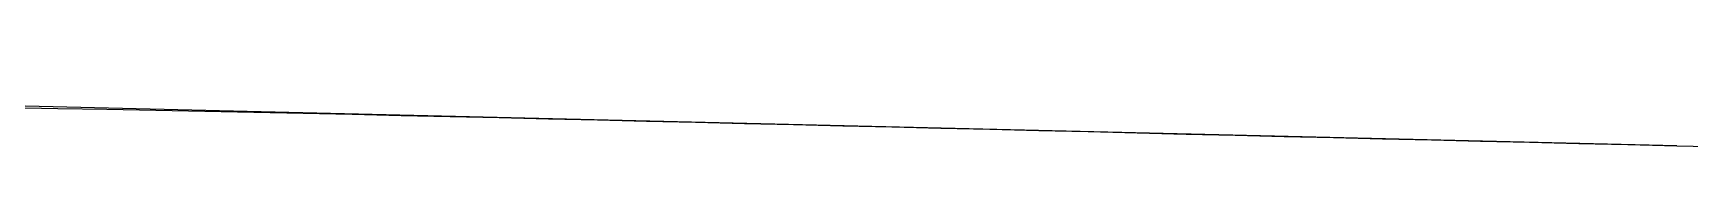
# Model space of a CAD drawing. Extents: x -4 to 1000, y -11 to 13.
# Drawn here: x 325 to 662.6, y -2.7 to 13.4 of the extents above; entities that cross this region are included whole.
import ezdxf

# ---------------------------------------------------------------- set-up
doc = ezdxf.new("R2010")
doc.units = 0
doc.header["$MEASUREMENT"] = 0
doc.layers.add('SLICE', color=7, linetype='CONTINUOUS')

msp = doc.modelspace()

# ---------------------------------------------------------------- linework, layer by layer
at = {"layer": 'SLICE'}
for p, q in [((659.89218, -2.42336), (0.00145, 13.44871)), ((319.98266, 5.39973), (329.98099, 5.21679)), ((329.98099, 5.21679), (339.97921, 5.0282)), ((339.97921, 5.0282), (349.97732, 4.83397)), ((349.97732, 4.83397), (359.97532, 4.63408)), ((359.97532, 4.63408), (369.97321, 4.42854)), ((369.97321, 4.42854), (379.97098, 4.21734)), ((379.97098, 4.21734), (389.96863, 4.00053)), ((389.96863, 4.00053), (399.96616, 3.77829)), ((399.96616, 3.77829), (409.96358, 3.55115)), ((409.96358, 3.55115), (419.96091, 3.32015)), ((419.96091, 3.32015), (429.95818, 3.08638)), ((429.95818, 3.08638), (439.9554, 2.85071)), ((439.9554, 2.85071), (449.95259, 2.61371)), ((449.95259, 2.61371), (459.94976, 2.3758)), ((459.94976, 2.3758), (469.94692, 2.13725)), ((469.94692, 2.13725), (479.94406, 1.89825)), ((479.94406, 1.89825), (489.9412, 1.65894)), ((489.9412, 1.65894), (499.93833, 1.41938)), ((499.93833, 1.41938), (509.93545, 1.17966)), ((509.93545, 1.17966), (519.93258, 0.9398)), ((519.93258, 0.9398), (529.9297, 0.69984)), ((529.9297, 0.69984), (539.92682, 0.4598)), ((539.92682, 0.4598), (549.92394, 0.2197)), ((549.92394, 0.2197), (559.92105, -0.02046)), ((559.92105, -0.02046), (569.91817, -0.26065)), ((569.91817, -0.26065), (579.91528, -0.50087)), ((579.91528, -0.50087), (589.9124, -0.74112)), ((589.9124, -0.74112), (599.90951, -0.9814)), ((599.90951, -0.9814), (609.90662, -1.22169)), ((609.90662, -1.22169), (619.90374, -1.462)), ((619.90374, -1.462), (629.90085, -1.70233)), ((629.90085, -1.70233), (639.89796, -1.94266)), ((639.89796, -1.94266), (649.89507, -2.18301)), ((649.89507, -2.18301), (659.89218, -2.42336)), ((659.89218, -2.42336), (669.8893, -2.66372))]:
    msp.add_line(p, q, dxfattribs=at)

doc.saveas('drawing.dxf')
